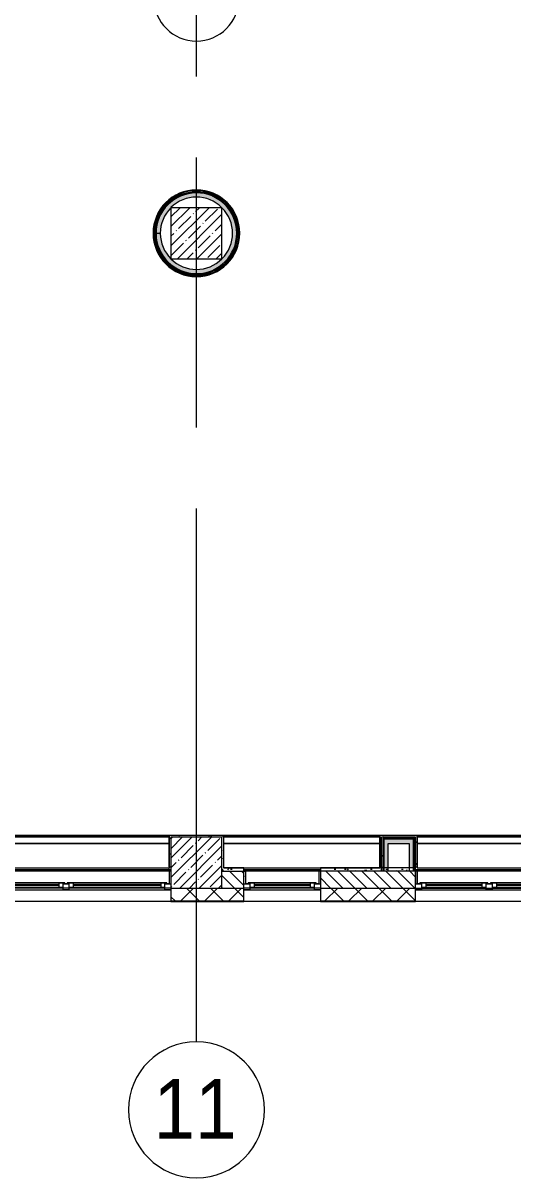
# Model space of a CAD drawing. Header units: millimetres. Extents: x -625 to 415037, y -3642 to 102118.
# Drawn here: x 180042 to 185807, y -3507 to 10070 of the extents above; entities that cross this region are included whole.
import ezdxf

# ---------------------------------------------------------------- set-up
doc = ezdxf.new("R2010")
doc.units = ezdxf.units.MM
doc.linetypes.add('Осевая', pattern=[6350, 1270, -952.5, 3175, -952.5])
for name, color, linetype, lineweight in [('A-AREA-IDEN', 7, 'Continuous', 9), ('A-GLAZ', 7, 'Continuous', 9), ('A-GLAZ-1', 7, 'Continuous', 5), ('A-WALL', 7, 'Continuous', 5), ('I-WALL', 7, 'Continuous', 5), ('S-COLS', 7, 'Continuous', 9), ('S-COLS-1', 7, 'Continuous', 5), ('Оси', 7, 'Continuous', 9), ('Оси-1', 7, 'Continuous', 20), ('Оси-2', 7, 'Осевая', 9)]:
    doc.layers.add(name, color=color, linetype=linetype, lineweight=lineweight)
doc.layers.add('A-WALL-1', color=9, linetype='Continuous', lineweight=5, true_color=0x808080)
doc.layers.add('A-WALL-FNSH-1', color=9, linetype='Continuous', lineweight=5, true_color=0x808080)
doc.styles.add('Arial', font='arial.ttf', dxfattribs={"width": 0.9, "height": 700})
pattern_1 = [(45, (148772.12, -0.94), (-212.132, 212.132), []), (135, (148772.12, -0.94), (-212.132, -212.132), [])]
pattern_2 = [(0, (148772.123, -0.94), (243.84, 60.96), [20.117, -162.763, 20.117, -162.763, -975.36]), (0, (148772.123, -0.94), (243.84, 60.96), [-365.76, 20.117, -345.643, 20.117, -162.763, -426.72]), (0, (148772.123, -0.94), (243.84, 60.96), [-914.4, 20.117, -101.803, 20.117, -284.683]), (120, (148863.563, 29.54), (-174.71291, 180.69163), [20.117, -162.763, 20.117, -162.763, -975.36]), (120, (148863.563, 29.54), (-174.71291, 180.69163), [-365.76, 20.117, -345.643, 20.117, -162.763, -426.72]), (120, (148863.563, 29.54), (-174.71291, 180.69163), [-914.4, 20.117, -101.803, 20.117, -284.683]), (240, (148894.043, 151.46), (-69.12709, -241.65163), [20.117, -162.763, 20.117, -162.763, -975.36]), (240, (148894.043, 151.46), (-69.12709, -241.65163), [-365.76, 20.117, -345.643, 20.117, -162.763, -426.72]), (240, (148894.043, 151.46), (-69.12709, -241.65163), [-914.4, 20.117, -101.803, 20.117, -284.683])]

# ---------------------------------------------------------------- blocks, each defined once
blk = doc.blocks.new('BSC_Колонна _Прямоугольная - 600х600-V312-Объем проектирования 2 этажа')
at = {"layer": 'S-COLS-1'}
h = blk.add_hatch(dxfattribs=at)
h.set_pattern_fill('FP_65', color=256, style=0, pattern_type=2)
h.set_pattern_definition([(45, (-33310, -7600), (-114.04925, 114.04925), []), (45, (-33195.95, -7600), (-114.04925, 114.04925), [201.613, -40.323, 6.706, -33.617])])
h.paths.add_polyline_path([(-300, -300), (300, -300), (300, 300), (-300, 300), (-300, 173)])
for p, q in [((300, 300), (-300, 300)), ((-300, 300), (-300, -300)), ((300, -300), (300, 300)), ((-300, -300), (300, -300))]:
    blk.add_line(p, q, dxfattribs=at)
blk = doc.blocks.new('BSC_Колонна _Прямоугольная - 600х600-V313-Объем проектирования 2 этажа')
at = {"layer": 'S-COLS-1'}
h = blk.add_hatch(dxfattribs=at)
h.set_pattern_fill('FP_66', color=256, style=0, pattern_type=2)
h.set_pattern_definition([(45, (-33310, -200), (-114.04925, 114.04925), []), (45, (-33195.95, -200), (-114.04925, 114.04925), [201.613, -40.323, 6.706, -33.617])])
h.paths.add_polyline_path([(-300, -300), (300, -300), (300, 300), (-300, 300), (-300, -247)])
for p, q in [((300, 300), (-300, 300)), ((-300, 300), (-300, -300)), ((300, -300), (300, 300)), ((-300, -300), (300, -300))]:
    blk.add_line(p, q, dxfattribs=at)
blk = doc.blocks.new('120_Окно_СКБ_2Ст - 120_Окно_СКБ_2Ст 2100х2400 _мал створка справа_-22446225-Объем проектирования 2 этажа')
at = {"layer": 'A-GLAZ'}
for p, q in [((-1050, -127), (-1050, -57)), ((-1050, -57), (-980, -57)), ((-980, -127), (-1050, -127)), ((-980, -127), (-1000, -127)), ((-1000, -127), (-1000, -137)), ((-980, -57), (-980, -127)), ((150, -87), (-980, -87)), ((-980, -87), (-980, -127)), ((-930, -137), (-930, -87)), ((100, -137), (100, -87)), ((150, -127), (150, -57)), ((150, -57), (220, -57)), ((150, -127), (150, -87)), ((220, -127), (150, -127)), ((170, -127), (150, -127)), ((170, -137), (170, -127)), ((220, -127), (200, -127)), ((200, -127), (200, -137)), ((220, -57), (220, -127)), ((980, -87), (220, -87)), ((220, -87), (220, -127)), ((270, -137), (270, -87)), ((930, -137), (930, -87)), ((980, -127), (980, -57)), ((980, -57), (1050, -57)), ((980, -127), (980, -87)), ((1050, -127), (980, -127)), ((1000, -127), (980, -127)), ((1000, -137), (1000, -127)), ((1050, -57), (1050, -127)), ((-1000, -137), (170, -137)), ((170, -137), (-1000, -137)), ((200, -137), (1000, -137)), ((1000, -137), (200, -137))]:
    blk.add_line(p, q, dxfattribs=at)
at = {"layer": 'A-GLAZ-1'}
for p, q in [((1050, -57), (-1050, -57)), ((-1030, -127), (-1000, -127)), ((-930, -107), (100, -107)), ((100, -117), (-930, -117)), ((170, -127), (200, -127)), ((270, -107), (930, -107)), ((930, -117), (270, -117)), ((1000, -127), (1030, -127))]:
    blk.add_line(p, q, dxfattribs=at)
blk = doc.blocks.new('120_Окно_СКБ_2Ст - 120_Окно_СКБ_2Ст 2100х2400 _мал створка справа_-V319-Объем проектирования 2 этажа')
at = {"layer": 'A-GLAZ'}
for p, q in [((-1050, -127), (-1050, -57)), ((-1050, -57), (-980, -57)), ((-980, -127), (-1050, -127)), ((-980, -127), (-1000, -127)), ((-1000, -127), (-1000, -137)), ((-980, -57), (-980, -127)), ((150, -87), (-980, -87)), ((-980, -87), (-980, -127)), ((-930, -137), (-930, -87)), ((100, -137), (100, -87)), ((150, -127), (150, -57)), ((150, -57), (220, -57)), ((150, -127), (150, -87)), ((220, -127), (150, -127)), ((170, -127), (150, -127)), ((170, -137), (170, -127)), ((220, -127), (200, -127)), ((200, -127), (200, -137)), ((220, -57), (220, -127)), ((980, -87), (220, -87)), ((220, -87), (220, -127)), ((270, -137), (270, -87)), ((930, -137), (930, -87)), ((980, -127), (980, -57)), ((980, -57), (1050, -57)), ((980, -127), (980, -87)), ((1050, -127), (980, -127)), ((1000, -127), (980, -127)), ((1000, -137), (1000, -127)), ((1050, -57), (1050, -127)), ((-1000, -137), (170, -137)), ((170, -137), (-1000, -137)), ((200, -137), (1000, -137)), ((1000, -137), (200, -137))]:
    blk.add_line(p, q, dxfattribs=at)
at = {"layer": 'A-GLAZ-1'}
for p, q in [((1050, -57), (-1050, -57)), ((-1050, -127), (-1000, -127)), ((-930, -107), (100, -107)), ((100, -117), (-930, -117)), ((170, -127), (200, -127)), ((270, -107), (930, -107)), ((930, -117), (270, -117)), ((1000, -127), (1030, -127))]:
    blk.add_line(p, q, dxfattribs=at)
blk = doc.blocks.new('120_Окно_СКБ_1Ст - 120_Окно_СКБ_1Ст 900х2500_h_-V390-Объем проектирования 2 этажа')
at = {"layer": 'A-GLAZ'}
for p, q in [((-450, -127), (-450, -57)), ((-450, -57), (-380, -57)), ((-380, -127), (-450, -127)), ((-380, -127), (-400, -127)), ((-400, -127), (-400, -137)), ((-380, -57), (-380, -127)), ((380, -87), (-380, -87)), ((-380, -87), (-380, -127)), ((-330, -137), (-330, -87)), ((330, -137), (330, -87)), ((380, -127), (380, -57)), ((380, -57), (450, -57)), ((380, -127), (380, -87)), ((450, -127), (380, -127)), ((400, -127), (380, -127)), ((400, -137), (400, -127)), ((450, -57), (450, -127)), ((-400, -137), (400, -137)), ((400, -137), (-400, -137))]:
    blk.add_line(p, q, dxfattribs=at)
at = {"layer": 'A-GLAZ-1'}
for p, q in [((450, -57), (-450, -57)), ((-430, -127), (-400, -127)), ((-330, -107), (330, -107)), ((330, -117), (-330, -117)), ((400, -127), (430, -127))]:
    blk.add_line(p, q, dxfattribs=at)
blk = doc.blocks.new('Зашивка приборов отопления23 - Зашивка приборов отопления-33321838-Объем проектирования 2 этажа')
at = {"layer": 'A-WALL'}
for p, q in [((36620, 23400), (34540, 23400)), ((34560, 23079), (36620, 23079)), ((36620, 23079), (34560, 23079)), ((34560, 23004), (36620, 23004))]:
    blk.add_line(p, q, dxfattribs=at)
blk = doc.blocks.new('Зашивка приборов отопления24 - Зашивка приборов отопления-33321996-Объем проектирования 2 этажа')
at = {"layer": 'A-WALL'}
for p, q in [((36380, 23400), (35480, 23400)), ((34780, 23079), (36620, 23079)), ((36620, 23079), (34780, 23079)), ((34780, 23004), (36620, 23004))]:
    blk.add_line(p, q, dxfattribs=at)
blk = doc.blocks.new('Зашивка приборов отопления25 - Зашивка приборов отопления-33322064-Объем проектирования 2 этажа')
at = {"layer": 'A-WALL'}
for p, q in [((36640, 23400), (34540, 23400)), ((34540, 23084), (34540, 23079)), ((34540, 23079), (36620, 23079)), ((36620, 23079), (34540, 23079)), ((34540, 23079), (34540, 23004)), ((34540, 23004), (36620, 23004))]:
    blk.add_line(p, q, dxfattribs=at)
blk = doc.blocks.new('Ось сетки - D8-29747960-Объем проектирования 2 этажа')
at = {"layer": 'Оси-1'}
for start, end in [(360, 180), (180, 360)]:
    blk.add_arc((0, 0), 4, start, end, dxfattribs=at)
blk = doc.blocks.new('Марка_Помещения - Номер-25198446-Объем проектирования 2 этажа')
at = {"layer": 'A-AREA-IDEN'}
for start, end in [(360, 180), (180, 360)]:
    blk.add_arc((0, 0), 2.5, start, end, dxfattribs=at)

msp = doc.modelspace()

# ---------------------------------------------------------------- hatches: boundary and pattern name
at = {"layer": 'A-WALL'}
h = msp.add_hatch(dxfattribs=at)
h.set_pattern_fill('FP_2', color=256, style=0, pattern_type=2)
h.set_pattern_definition([(135, (148772.12, -0.94), (-70.71068, -70.71068), [])])
h.paths.add_polyline_path([(183542, -101), (184662, -101), (184662, 99), (183542, 99), (183542, -67)])
h.paths.add_polyline_path([(182642, -101), (182642, 99), (182382, 99), (182382, -101)])
h = msp.add_hatch(dxfattribs=at)
h.set_pattern_fill('FP_24', color=256, style=0, pattern_type=2)
h.set_pattern_definition([(45, (148772.12, -0.94), (-141.42136, 141.42136), []), (135, (148772.12, -0.94), (-141.42136, -141.42136), [])])
h.paths.add_polyline_path([(224252, -251), (224472, -251), (224472, -101), (220332, -101), (220332, -251), (224049, -251)])
h.paths.add_polyline_path([(216099, -251), (219432, -251), (219432, -101), (215832, -101), (215832, -251)])
h.paths.add_polyline_path([(214182, -251), (214932, -251), (214932, -101), (213932, -101), (213932, -251)])
h.paths.add_polyline_path([(210182, -251), (210832, -251), (210832, -101), (209682, -101), (209682, -251)])
h.paths.add_polyline_path([(207582, -251), (207582, -101), (206832, -101), (206832, -251), (207426, -251)])
h.paths.add_polyline_path([(205182, -251), (205932, -251), (205932, -101), (205182, -101), (205182, -119)])
h.paths.add_polyline_path([(200682, -251), (202082, -251), (202082, -101), (200682, -101)])
h.paths.add_polyline_path([(196585, -251), (197582, -251), (197582, -101), (196182, -101), (196182, -251)])
h.paths.add_polyline_path([(191682, -251), (192808, -251), (192808, -101), (191432, -101), (191432, -251), (191526, -251)])
h.paths.add_polyline_path([(194082, -251), (194082, -101), (193708, -101), (193708, -251)])
h.paths.add_polyline_path([(187262, -251), (188332, -251), (188332, -101), (186762, -101), (186762, -251), (187189, -251)])
h.paths.add_polyline_path([(181782, -251), (182642, -251), (182642, -101), (181782, -101), (181782, -119)])
h.paths.add_polyline_path([(183575, -251), (184662, -251), (184662, -101), (183542, -101), (183542, -251)])
h.paths.add_polyline_path([(178516, -251), (179682, -251), (179682, -101), (177982, -101), (177982, -251)])
h.paths.add_polyline_path([(171289, -251), (171482, -251), (171482, -101), (170382, -101), (170382, -251), (171282, -251)])
h.paths.add_polyline_path([(174903, -251), (175182, -251), (175182, -101), (173582, -101), (173582, -251), (174332, -251)])
h.paths.add_polyline_path([(165432, -251), (166032, -251), (166032, -101), (164882, -101), (164882, -251)])
h.paths.add_polyline_path([(167582, -251), (167582, -101), (166932, -101), (166932, -251), (166953, -251)])
h.paths.add_polyline_path([(160932, -251), (161782, -251), (161782, -101), (160432, -101), (160432, -251), (160448, -251)])
h.paths.add_polyline_path([(155389, -251), (157332, -251), (157332, -101), (153402, -101), (153402, -251), (154666, -251)])
h.paths.add_polyline_path([(148662, -251), (152502, -251), (152502, -101), (148512, -101), (148512, -251)])
at = {"layer": 'I-WALL'}
for points in [[(181572, 7599), (181573, 7599), (181579, 7679), (181601, 7764), (181632, 7835), (181675, 7904), (181729, 7965), (181788, 8014), (181854, 8054), (181927, 8084), (182003, 8102), (182082, 8108), (182176, 8099), (182249, 8079), (182325, 8046), (182389, 8004), (182446, 7955), (182495, 7897), (182537, 7828), (182568, 7751), (182586, 7666), (182586, 7679), (182567, 7757), (182530, 7842), (182491, 7903), (182434, 7968), (182371, 8018), (182310, 8055), (182239, 8084), (182159, 8103), (182081, 8109), (181992, 8101), (181923, 8084), (181850, 8054), (181782, 8012), (181713, 7950), (181665, 7892), (181623, 7820), (181597, 7757), (181578, 7679)], [(182104, 7125), (182180, 7134), (182253, 7156), (182322, 7189), (182385, 7233), (182439, 7286), (182491, 7360), (182520, 7415), (182544, 7488), (182556, 7565), (182555, 7639), (182543, 7715), (182518, 7787), (182483, 7854), (182437, 7915), (182376, 7972), (182318, 8011), (182249, 8044), (182176, 8065), (182100, 8074), (182024, 8070), (181949, 8055), (181878, 8028), (181812, 7990), (181753, 7941), (181702, 7884), (181661, 7820), (181632, 7749), (181613, 7675), (181607, 7599), (181657, 7599), (181664, 7673), (181683, 7743), (181711, 7806), (181753, 7867), (181812, 7926), (181859, 7961), (181923, 7993), (181992, 8014), (182063, 8024), (182135, 8021), (182206, 8006), (182272, 7979), (182334, 7942), (182388, 7894), (182437, 7833), (182470, 7772), (182494, 7703), (182505, 7637), (182505, 7563), (182491, 7487), (182469, 7423), (182435, 7363), (182382, 7299), (182337, 7259), (182276, 7221), (182209, 7193), (182130, 7177), (182067, 7174), (181995, 7183), (181926, 7204), (181862, 7236), (181804, 7278), (181754, 7330), (181711, 7393), (181681, 7459), (181663, 7530), (181657, 7595), (181607, 7595), (181614, 7519), (181633, 7445), (181663, 7375), (181713, 7302), (181756, 7254), (181815, 7206), (181882, 7168), (181953, 7142), (182028, 7127), (182067, 7126)], [(182082, 7089), (182162, 7095), (182253, 7119), (182322, 7149), (182393, 7195), (182449, 7245), (182495, 7300), (182537, 7367), (182569, 7447), (182586, 7523), (182585, 7519), (182566, 7442), (182536, 7368), (182485, 7289), (182435, 7233), (182372, 7181), (182311, 7144), (182239, 7115), (182162, 7096), (182073, 7091), (181995, 7098), (181924, 7115), (181840, 7152), (181772, 7196), (181717, 7245), (181663, 7311), (181627, 7370), (181597, 7446), (181578, 7532), (181578, 7519), (181601, 7432), (181633, 7359), (181669, 7299), (181732, 7229), (181791, 7181), (181858, 7141), (181931, 7112), (182007, 7095), (182071, 7090)], [(184337, 139), (184337, 474), (184287, 474), (184287, 139), (184298, 139)], [(184637, 424), (184637, 474), (184337, 474), (184337, 424), (184587, 424)], [(184587, 139), (184637, 139), (184637, 424), (184587, 424), (184587, 280)]]:
    msp.add_hatch(color=256, dxfattribs=at).paths.add_polyline_path(points)
h = msp.add_hatch(dxfattribs=at)
h.set_pattern_fill('FP_192', color=256, style=0, pattern_type=2)
h.set_pattern_definition(pattern_1)
h.paths.add_polyline_path([(182085, 7099), (182164, 7106), (182253, 7130), (182322, 7161), (182385, 7202), (182443, 7254), (182495, 7319), (182532, 7381), (182558, 7447), (182576, 7523), (182582, 7601), (182576, 7679), (182555, 7760), (182525, 7830), (182482, 7899), (182428, 7960), (182363, 8011), (182308, 8045), (182227, 8077), (182159, 8093), (182081, 8099), (181992, 8090), (181923, 8073), (181849, 8041), (181782, 7998), (181719, 7941), (181670, 7880), (181632, 7814), (181606, 7749), (181588, 7675), (181582, 7599), (181595, 7599), (181601, 7677), (181625, 7766), (181654, 7830), (181699, 7899), (181755, 7959), (181812, 8004), (181882, 8043), (181949, 8068), (182024, 8083), (182101, 8086), (182190, 8074), (182260, 8053), (182334, 8016), (182399, 7968), (182452, 7915), (182497, 7854), (182532, 7787), (182557, 7705), (182568, 7637), (182566, 7551), (182555, 7483), (182529, 7405), (182488, 7331), (182439, 7269), (182381, 7215), (182319, 7174), (182253, 7143), (182180, 7122), (182104, 7112), (182027, 7115), (181943, 7132), (181871, 7160), (181804, 7199), (181739, 7254), (181690, 7311), (181650, 7375), (181620, 7445), (181601, 7525), (181595, 7595), (181582, 7595), (181589, 7515), (181613, 7428), (181641, 7364), (181685, 7297), (181739, 7236), (181804, 7185), (181862, 7150), (181933, 7122), (182007, 7105), (182067, 7100)])
h = msp.add_hatch(dxfattribs=at)
h.set_pattern_fill('FP_192', color=256, style=0, pattern_type=2)
h.set_pattern_definition(pattern_1)
h.paths.add_polyline_path([(182105, 7112), (182191, 7125), (182264, 7147), (182337, 7184), (182402, 7233), (182455, 7286), (182499, 7347), (182536, 7423), (182556, 7485), (182568, 7563), (182566, 7649), (182555, 7718), (182530, 7792), (182491, 7864), (182437, 7932), (182380, 7984), (182314, 8027), (182249, 8057), (182176, 8077), (182100, 8086), (182015, 8081), (181939, 8065), (181867, 8036), (181801, 7997), (181736, 7941), (181687, 7884), (181648, 7820), (181619, 7749), (181601, 7675), (181597, 7599), (181607, 7599), (181614, 7678), (181633, 7753), (181668, 7830), (181711, 7894), (181764, 7950), (181823, 7996), (181878, 8028), (181963, 8058), (182024, 8070), (182101, 8074), (182178, 8064), (182254, 8042), (182325, 8007), (182390, 7960), (182443, 7907), (182483, 7854), (182522, 7776), (182544, 7709), (182555, 7637), (182555, 7561), (182543, 7485), (182520, 7415), (182485, 7347), (182435, 7282), (182376, 7227), (182315, 7186), (182241, 7152), (182180, 7134), (182104, 7125), (182014, 7130), (181950, 7143), (181876, 7171), (181808, 7212), (181747, 7264), (181705, 7311), (181663, 7375), (181632, 7450), (181613, 7526), (181607, 7595), (181595, 7595), (181602, 7517), (181622, 7438), (181655, 7364), (181703, 7294), (181758, 7236), (181815, 7192), (181882, 7155), (181964, 7127), (182028, 7115), (182104, 7112)])
h = msp.add_hatch(dxfattribs=at)
h.set_pattern_fill('FP_191', color=256, style=0, pattern_type=2)
h.set_pattern_definition(pattern_2)
h.paths.add_polyline_path([(181782, 149), (181782, 519), (181762, 519), (181762, 149), (181769, 149)])
h = msp.add_hatch(dxfattribs=at)
h.set_pattern_fill('FP_191', color=256, style=0, pattern_type=2)
h.set_pattern_definition(pattern_2)
h.paths.add_polyline_path([(182382, 499), (182402, 499), (182402, 519), (181782, 519), (181782, 499), (182130, 499)])
h = msp.add_hatch(dxfattribs=at)
h.set_pattern_fill('FP_191', color=256, style=0, pattern_type=2)
h.set_pattern_definition(pattern_2)
h.paths.add_polyline_path([(182402, 139), (182402, 499), (182382, 499), (182382, 139)])
h = msp.add_hatch(dxfattribs=at)
h.set_pattern_fill('FP_191', color=256, style=0, pattern_type=2)
h.set_pattern_definition(pattern_2)
h.paths.add_polyline_path([(184681, 499), (184682, 499), (184681, 519), (184242, 519), (184242, 499), (184662, 499)])
h = msp.add_hatch(dxfattribs=at)
h.set_pattern_fill('FP_191', color=256, style=0, pattern_type=2)
h.set_pattern_definition(pattern_2)
h.paths.add_polyline_path([(184262, 149), (184262, 499), (184242, 498), (184242, 149)])
h = msp.add_hatch(dxfattribs=at)
h.set_pattern_fill('FP_192', color=256, style=0, pattern_type=2)
h.set_pattern_definition(pattern_1)
h.paths.add_polyline_path([(184262, 139), (184275, 139), (184275, 499), (184262, 499), (184262, 149)])
h = msp.add_hatch(dxfattribs=at)
h.set_pattern_fill('FP_192', color=256, style=0, pattern_type=2)
h.set_pattern_definition(pattern_1)
h.paths.add_polyline_path([(184275, 487), (184662, 487), (184662, 499), (184275, 499)])
h = msp.add_hatch(dxfattribs=at)
h.set_pattern_fill('FP_192', color=256, style=0, pattern_type=2)
h.set_pattern_definition(pattern_1)
h.paths.add_polyline_path([(184275, 139), (184287, 139), (184287, 487), (184275, 487), (184275, 149)])
h = msp.add_hatch(dxfattribs=at)
h.set_pattern_fill('FP_192', color=256, style=0, pattern_type=2)
h.set_pattern_definition(pattern_1)
h.paths.add_polyline_path([(184287, 474), (184650, 474), (184650, 487), (184287, 487)])
h = msp.add_hatch(dxfattribs=at)
h.set_pattern_fill('FP_192', color=256, style=0, pattern_type=2)
h.set_pattern_definition(pattern_1)
h.paths.add_polyline_path([(184637, 139), (184650, 139), (184650, 474), (184637, 474), (184637, 283)])
h = msp.add_hatch(dxfattribs=at)
h.set_pattern_fill('FP_192', color=256, style=0, pattern_type=2)
h.set_pattern_definition(pattern_1)
h.paths.add_polyline_path([(184662, 139), (184662, 487), (184650, 487), (184650, 139), (184661, 139)])
h = msp.add_hatch(dxfattribs=at)
h.set_pattern_fill('FP_191', color=256, style=0, pattern_type=2)
h.set_pattern_definition(pattern_2)
h.paths.add_polyline_path([(184662, 149), (184682, 149), (184681, 499), (184662, 499), (184662, 285)])
h = msp.add_hatch(dxfattribs=at)
h.set_pattern_fill('FP_191', color=256, style=0, pattern_type=2)
h.set_pattern_definition(pattern_2)
h.paths.add_polyline_path([(183542, 99), (184662, 99), (184662, 139), (183542, 139), (183542, 119)])
h.paths.add_polyline_path([(182491, 99), (182642, 99), (182642, 139), (182382, 139), (182382, 99)])
h = msp.add_hatch(dxfattribs=at)
h.set_pattern_fill('FP_191', color=256, style=0, pattern_type=2)
h.set_pattern_definition(pattern_2)
h.paths.add_polyline_path([(182642, -49), (182662, -49), (182662, 99), (182642, 99), (182642, 81)])
h = msp.add_hatch(dxfattribs=at)
h.set_pattern_fill('FP_191', color=256, style=0, pattern_type=2)
h.set_pattern_definition(pattern_2)
h.paths.add_polyline_path([(184662, -49), (184682, -49), (184682, 99), (184662, 99), (184662, 81)])

# ---------------------------------------------------------------- linework, layer by layer
at = {"layer": 'A-WALL'}
for p, q in [((182402, 499), (182402, 139)), ((184275, 487), (184275, 99)), ((184650, 487), (184275, 487)), ((184287, 474), (184287, 99)), ((184637, 474), (184287, 474)), ((184637, 99), (184637, 474)), ((184650, 99), (184650, 487)), ((182382, 99), (182662, 99)), ((184682, 99), (183522, 99)), ((182382, -101), (182642, -101)), ((183542, -101), (186762, -101)), ((181782, -259), (179682, -259)), ((181782, -251), (182642, -251)), ((181782, -254), (182642, -254)), ((183542, -259), (182642, -259)), ((183542, -251), (184662, -251)), ((183542, -254), (184662, -254)), ((186762, -259), (184662, -259))]:
    msp.add_line(p, q, dxfattribs=at)
for radius in [487, 475]:
    msp.add_arc((182082, 7599), radius, 180.4914, 180, dxfattribs=at)
at = {"layer": 'A-WALL-1'}
for p, q in [((181582, 7599), (181657, 7599)), ((181657, 7595), (181582, 7595)), ((182402, 519), (181762, 519)), ((184662, 499), (184262, 499)), ((184262, 99), (184262, 499)), ((184337, 99), (184337, 424)), ((184337, 424), (184587, 424)), ((184587, 424), (184587, 99)), ((184662, -251), (184662, 499)), ((184682, 519), (184681, 519)), ((184682, 149), (184682, 519)), ((181762, 149), (181782, 149)), ((182403, 139), (182402, 139)), ((182642, -251), (182642, 139)), ((183542, 139), (183542, -251)), ((184242, 149), (184262, 149)), ((184662, 139), (184242, 139)), ((184662, 149), (184682, 149)), ((181782, 99), (181762, 99)), ((181762, 99), (181762, -49)), ((182662, -49), (182662, 99)), ((183522, 99), (183522, -49)), ((184682, -49), (184682, 99)), ((181762, -49), (181782, -49)), ((181782, -101), (181782, -251)), ((182642, -49), (182662, -49)), ((183522, -49), (183542, -49)), ((184662, -49), (184682, -49))]:
    msp.add_line(p, q, dxfattribs=at)
for radius, start, end in [(500, 180.4914, 180), (425, 225.0982, 134.9123), (425, 135.0976, 180), (425, 180.4914, 224.8953)]:
    msp.add_arc((182082, 7599), radius, start, end, dxfattribs=at)
at = {"layer": 'A-WALL-FNSH-1'}
for p, q in [((182402, 520), (181761, 520)), ((181761, 519), (181761, 140)), ((181762, 149), (181762, 519)), ((182402, 519), (182402, 499)), ((182403, 140), (182403, 520)), ((184241, 520), (184241, 140)), ((184683, 520), (184241, 520)), ((184242, 139), (184242, 519)), ((184683, 149), (184683, 520)), ((181761, 140), (181762, 140)), ((182642, 140), (182403, 140)), ((182403, 139), (182642, 139)), ((182642, 139), (182642, 140)), ((184241, 140), (183542, 140)), ((183542, 140), (183542, 139)), ((183542, 139), (184242, 139)), ((184682, 149), (184683, 149)), ((181762, 99), (181761, 99)), ((181761, 99), (181761, -49)), ((182663, 99), (182662, 99)), ((182663, -49), (182663, 99)), ((183522, 99), (183521, 99)), ((183521, 99), (183521, -49)), ((184683, 99), (184682, 99)), ((184683, -49), (184683, 99)), ((181761, -49), (181762, -49)), ((182662, -49), (182663, -49)), ((183521, -49), (183522, -49)), ((184682, -49), (184683, -49)), ((181782, -251), (181782, -259)), ((181782, -259), (182642, -259)), ((182642, -259), (182642, -251)), ((183542, -251), (183542, -259)), ((183542, -259), (184662, -259)), ((184662, -259), (184662, -251))]:
    msp.add_line(p, q, dxfattribs=at)
for radius, start, end in [(510, 0, 180), (509, 0, 180), (510, 180, 360), (509, 180, 0)]:
    msp.add_arc((182082, 7599), radius, start, end, dxfattribs=at)
at = {"layer": 'I-WALL'}
for p, q in [((179703, 520), (181761, 520)), ((181761, 519), (179703, 519)), ((181761, 519), (181761, 520)), ((182402, 520), (182402, 519)), ((182402, 520), (184241, 520)), ((184242, 519), (182402, 519)), ((184683, 520), (187021, 520)), ((187021, 519), (184683, 519)), ((179704, 140), (181761, 140)), ((181762, 99), (181762, 139)), ((182642, 140), (183542, 140)), ((184682, 149), (184682, 140)), ((184682, 140), (186742, 140)), ((179702, 119), (181782, 119)), ((182642, 119), (183542, 119)), ((184662, 119), (186742, 119)), ((181782, -101), (179682, -101)), ((183542, -101), (182642, -101))]:
    msp.add_line(p, q, dxfattribs=at)
at = {"layer": 'Оси'}
msp.add_line((182082, -1907), (182082, 3093), dxfattribs=at)
at = {"layer": 'Оси-2'}
for p, q in [((182082, 3094), (182082, 22398)), ((182082, 3093), (182082, 22397))]:
    msp.add_line(p, q, dxfattribs=at)

# ---------------------------------------------------------------- block references
at = {"layer": 'A-AREA-IDEN', "xscale": 199.9999999999999, "yscale": 199.9999999999999, "zscale": 199.9999999999999}
msp.add_blockref('Марка_Помещения - Номер-25198446-Объем проектирования 2 этажа', (182082, 10358), dxfattribs=at)
at = {"layer": 'A-GLAZ', "color": 3, "rotation": 180}
for name, p in [('120_Окно_СКБ_2Ст - 120_Окно_СКБ_2Ст 2100х2400 _мал створка справа_-22446225-Объем проектирования 2 этажа', (180732, -176)), ('120_Окно_СКБ_1Ст - 120_Окно_СКБ_1Ст 900х2500_h_-V390-Объем проектирования 2 этажа', (183092, -176)), ('120_Окно_СКБ_2Ст - 120_Окно_СКБ_2Ст 2100х2400 _мал створка справа_-V319-Объем проектирования 2 этажа', (185712, -176))]:
    msp.add_blockref(name, p, dxfattribs=at)
at = {"layer": 'A-WALL', "rotation": 180}
for name, p in [('Зашивка приборов отопления23 - Зашивка приборов отопления-33321838-Объем проектирования 2 этажа', (216322, 23503)), ('Зашивка приборов отопления24 - Зашивка приборов отопления-33321996-Объем проектирования 2 этажа', (219022, 23503)), ('Зашивка приборов отопления25 - Зашивка приборов отопления-33322064-Объем проектирования 2 этажа', (221302, 23503))]:
    msp.add_blockref(name, p, dxfattribs=at)
at = {"layer": 'S-COLS'}
for name, p in [('BSC_Колонна _Прямоугольная - 600х600-V312-Объем проектирования 2 этажа', (182082, 7599)), ('BSC_Колонна _Прямоугольная - 600х600-V313-Объем проектирования 2 этажа', (182082, 199))]:
    msp.add_blockref(name, p, dxfattribs=at)
at = {"layer": 'Оси-1', "xscale": 199.9999999999999, "yscale": 199.9999999999999, "zscale": 199.9999999999999}
msp.add_blockref('Ось сетки - D8-29747960-Объем проектирования 2 этажа', (182082, -2707), dxfattribs=at)

# ---------------------------------------------------------------- texts
at = {"layer": 'Оси', "insert": (181577, -2346), "char_height": 700, "width": 1212.15, "attachment_point": 1, "style": 'Arial'}
msp.add_mtext('11', dxfattribs=at)

doc.saveas('drawing.dxf')
